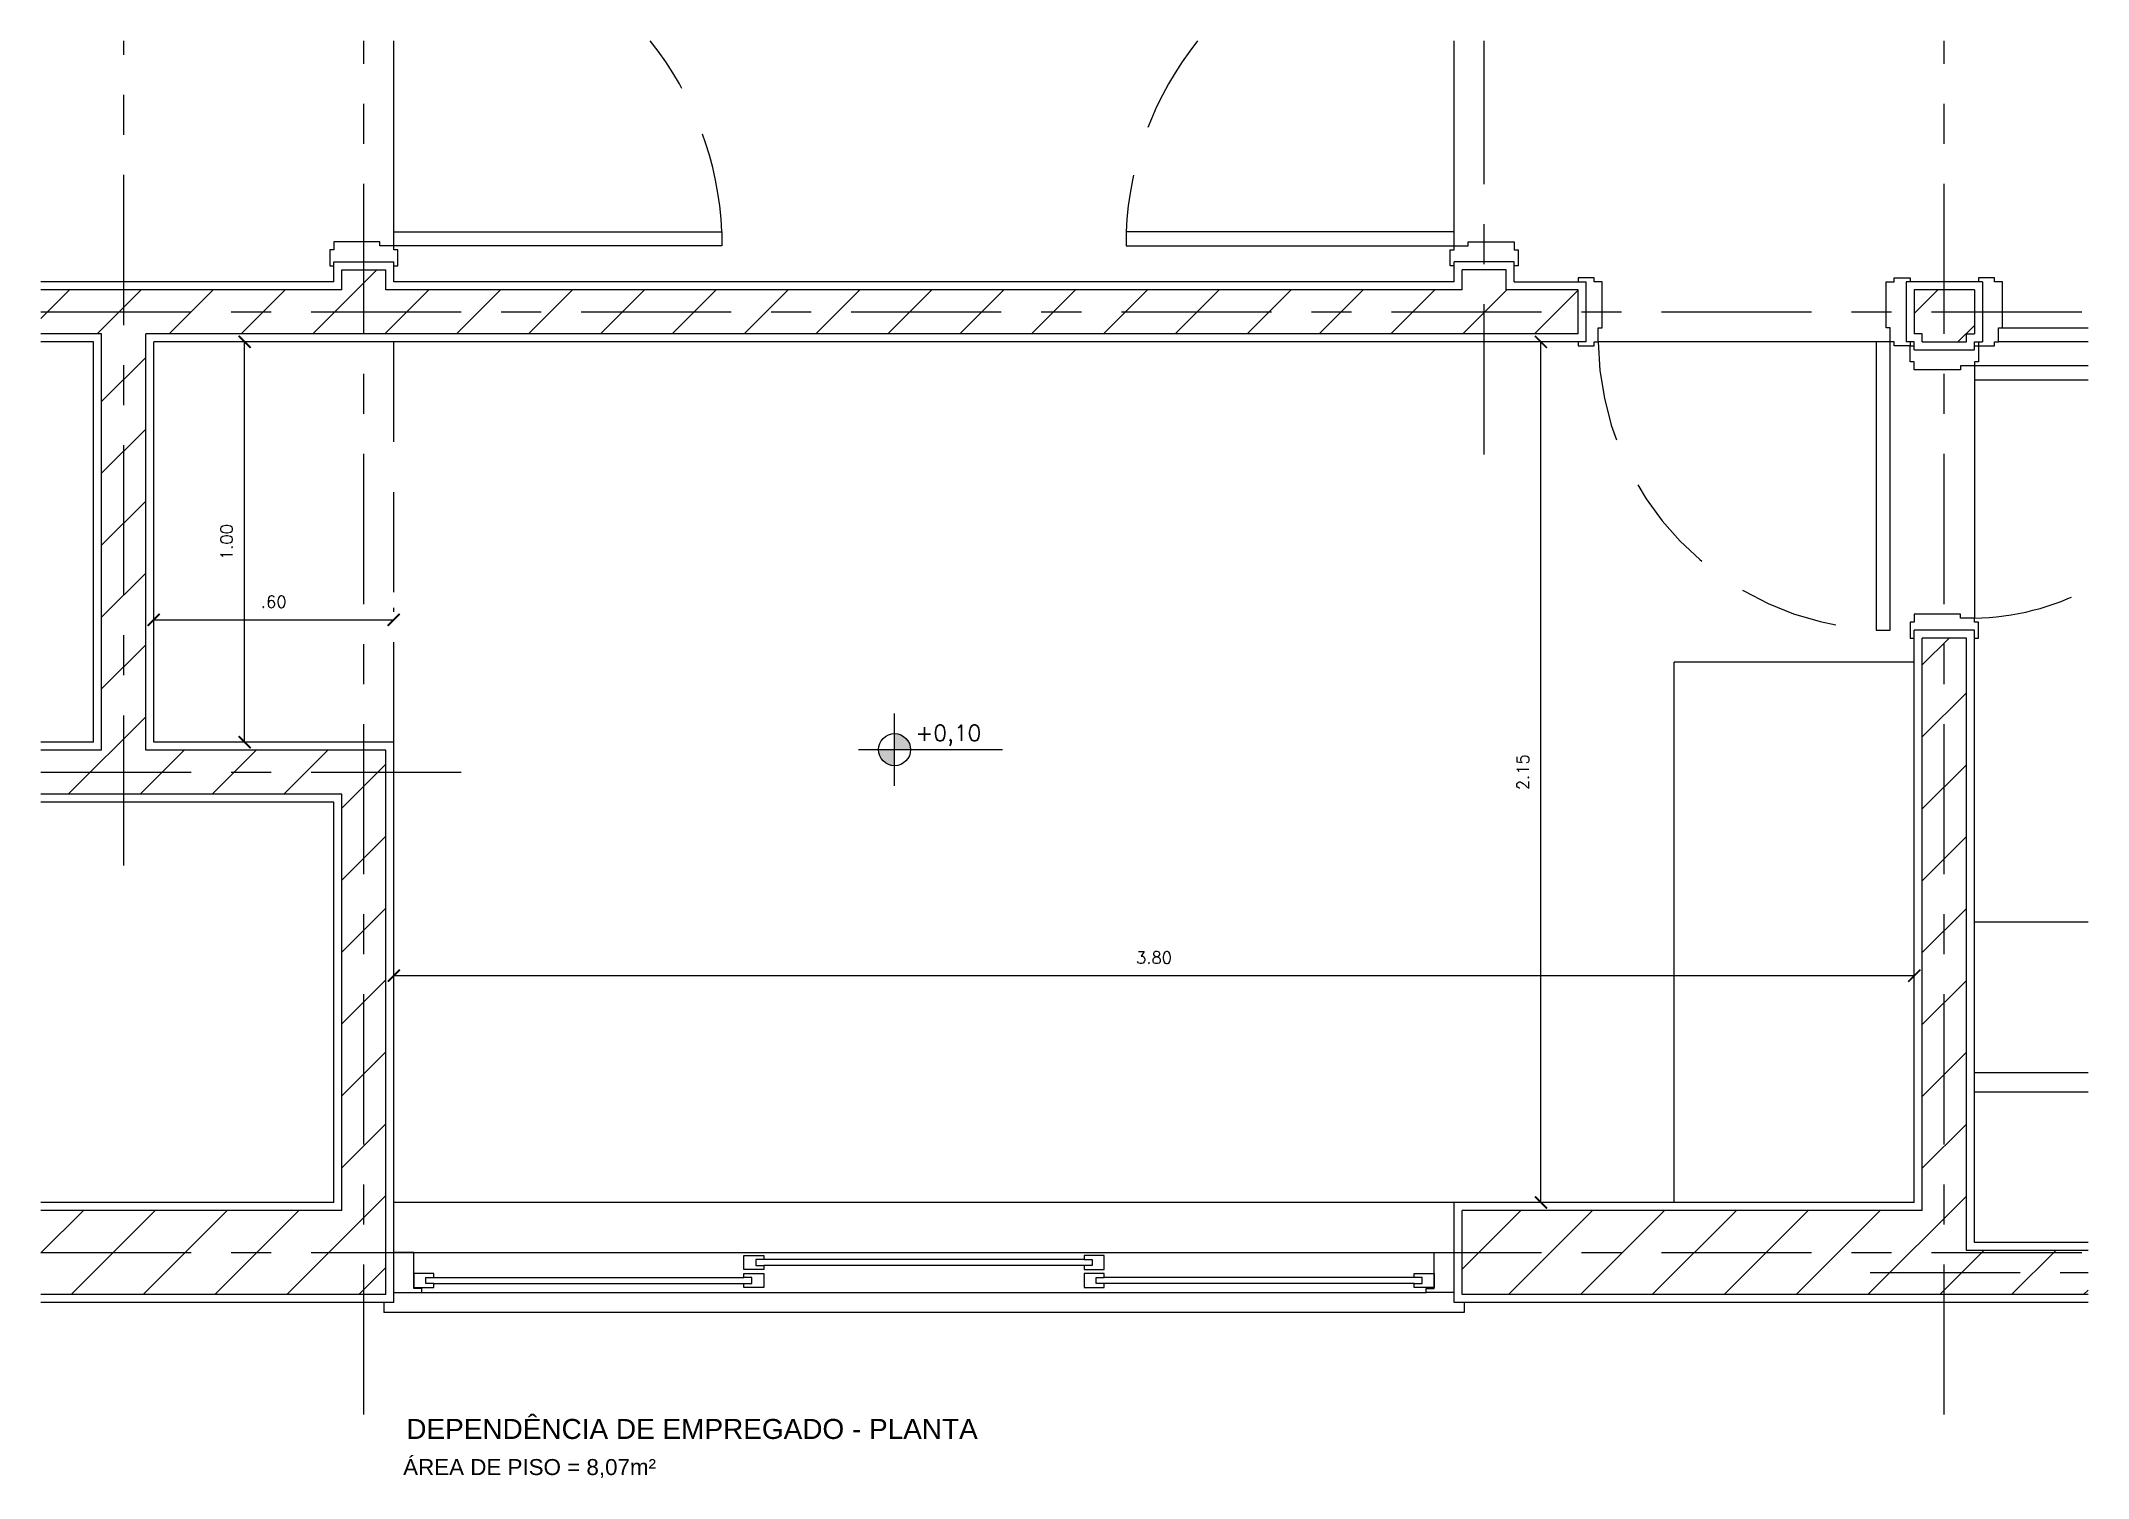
# Model space of a CAD drawing. Header units: millimetres. Extents: x 1 to 250, y 10 to 22.
# Drawn here: x 66.96 to 72.08, y 13.6 to 17.19 of the extents above; entities that cross this region are included whole.
import ezdxf

# ---------------------------------------------------------------- set-up
doc = ezdxf.new("R2010")
doc.units = ezdxf.units.MM
doc.linetypes.add('CENTER', pattern=[0.6, 0.375, -0.075, 0.075, -0.075])
doc.linetypes.add('HIDDEN', pattern=[0.375, 0.25, -0.125])
for name, color, linetype in [('ALV', 5, 'Continuous'), ('CAIX', 2, 'Continuous'), ('COTAS', 1, 'Continuous'), ('EIXOS', 141, 'CENTER'), ('HATCH', 8, 'Continuous'), ('LPROJ', 7, 'HIDDEN'), ('LVISTA02', 1, 'Continuous'), ('NOTAS', 2, 'Continuous'), ('PEÇAS', 7, 'Continuous'), ('REVEST', 2, 'Continuous')]:
    doc.layers.add(name, color=color, linetype=linetype)
doc.styles.add('60-20', font='romans.shx', dxfattribs={"height": 0.03})
doc.styles.add('60-50', font='romans.shx', dxfattribs={"height": 0.075})
doc.styles.add('80-20', font='romans.shx', dxfattribs={"height": 0.04})
doc.styles.add('ARIAL', font='arial.ttf', dxfattribs={"height": 0.05})
doc.dimstyles.new('20', dxfattribs={"dimtxt": 0.1, "dimasz": 0.075, "dimexe": 0.075, "dimexo": 0.05, "dimgap": 0.075, "dimtad": 1, "dimzin": 4, "dimdsep": 46, "dimtxsty": '60-50', "dimblk1": 'ARCHTICK', "dimblk2": 'ARCHTICK', "dimsah": 1, "dimcen": 2.5, "dimclrt": 3, "dimadec": 0, "dimazin": 0, "dimtfac": 1, "dimtmove": 2, "dimatfit": 3, "dimldrblk": 'ARCHTICK', "dimfxl": 1, "dimarcsym": 0})

# ---------------------------------------------------------------- blocks, each defined once
blk = doc.blocks.new('_ARCHTICK')
at = {"color": 0, "linetype": 'ByBlock', "const_width": 0.15}
blk.add_lwpolyline([(-0.5, -0.5), (0.5, 0.5)], dxfattribs=at)
blk = doc.blocks.new('*D123')
at = {"color": 0, "linetype": 'ByBlock'}
for p, q in [((67.8447, 14.8718), (67.8447, 14.8818)), ((67.8447, 14.8518), (71.6447, 14.8518)), ((71.6447, 14.8718), (71.6447, 14.8818))]:
    blk.add_line(p, q, dxfattribs=at)
at = {"layer": 'DEFPOINTS', "color": 0, "linetype": 'ByBlock'}
for p in [(67.8447, 14.8518), (71.6447, 14.8518), (71.6447, 14.8518)]:
    blk.add_point(p, dxfattribs=at)
at = {"color": 0, "linetype": 'ByBlock', "xscale": 0.03, "yscale": 0.03, "zscale": 0.03, "rotation": 180}
blk.add_blockref('_ARCHTICK', (67.8447, 14.8518), dxfattribs=at)
at = {"color": 0, "linetype": 'ByBlock', "xscale": 0.03, "yscale": 0.03, "zscale": 0.03}
blk.add_blockref('_ARCHTICK', (71.6447, 14.8518), dxfattribs=at)
at = {"color": 3, "linetype": 'ByBlock', "insert": (69.7447, 14.8968), "char_height": 0.03, "attachment_point": 5, "style": '60-20'}
blk.add_mtext('3.80', dxfattribs=at)
blk = doc.blocks.new('*D124')
at = {"color": 0, "linetype": 'ByBlock'}
for p, q in [((70.6916, 16.4351), (70.6816, 16.4351)), ((70.7116, 14.2851), (70.7116, 16.4351)), ((70.6916, 14.2851), (70.6816, 14.2851))]:
    blk.add_line(p, q, dxfattribs=at)
at = {"layer": 'DEFPOINTS', "color": 0, "linetype": 'ByBlock'}
for p in [(70.7116, 16.4351), (70.7116, 16.4351), (70.7116, 14.2851)]:
    blk.add_point(p, dxfattribs=at)
at = {"color": 0, "linetype": 'ByBlock', "xscale": 0.03, "yscale": 0.03, "zscale": 0.03}
for p, rotation in [((70.7116, 16.4351), 90), ((70.7116, 14.2851), 270)]:
    blk.add_blockref('_ARCHTICK', p, dxfattribs=dict(at, rotation=rotation))
at = {"color": 3, "linetype": 'ByBlock', "insert": (70.6666, 15.3601), "char_height": 0.03, "attachment_point": 5, "rotation": 90, "style": '60-20'}
blk.add_mtext('2.15', dxfattribs=at)
blk = doc.blocks.new('*D125')
at = {"color": 0, "linetype": 'ByBlock'}
for p, q in [((67.2447, 15.7608), (67.2447, 15.7708)), ((67.8447, 15.7608), (67.8447, 15.7708)), ((67.2447, 15.7408), (67.8447, 15.7408))]:
    blk.add_line(p, q, dxfattribs=at)
at = {"layer": 'DEFPOINTS', "color": 0, "linetype": 'ByBlock'}
for p in [(67.2447, 15.7408), (67.8447, 15.7408), (67.8447, 15.7408)]:
    blk.add_point(p, dxfattribs=at)
at = {"color": 0, "linetype": 'ByBlock', "xscale": 0.03, "yscale": 0.03, "zscale": 0.03, "rotation": 180}
blk.add_blockref('_ARCHTICK', (67.2447, 15.7408), dxfattribs=at)
at = {"color": 0, "linetype": 'ByBlock', "xscale": 0.03, "yscale": 0.03, "zscale": 0.03}
blk.add_blockref('_ARCHTICK', (67.8447, 15.7408), dxfattribs=at)
at = {"color": 3, "linetype": 'ByBlock', "insert": (67.5447, 15.7858), "char_height": 0.03, "attachment_point": 5, "style": '60-20'}
blk.add_mtext('.60', dxfattribs=at)
blk = doc.blocks.new('*D126')
at = {"color": 0, "linetype": 'ByBlock'}
for p, q in [((67.452, 16.4351), (67.442, 16.4351)), ((67.472, 15.4351), (67.472, 16.4351)), ((67.452, 15.4351), (67.442, 15.4351))]:
    blk.add_line(p, q, dxfattribs=at)
at = {"layer": 'DEFPOINTS', "color": 0, "linetype": 'ByBlock'}
for p in [(67.472, 16.4351), (67.472, 16.4351), (67.472, 15.4351)]:
    blk.add_point(p, dxfattribs=at)
at = {"color": 0, "linetype": 'ByBlock', "xscale": 0.03, "yscale": 0.03, "zscale": 0.03}
for p, rotation in [((67.472, 16.4351), 90), ((67.472, 15.4351), 270)]:
    blk.add_blockref('_ARCHTICK', p, dxfattribs=dict(at, rotation=rotation))
at = {"color": 3, "linetype": 'ByBlock', "insert": (67.427, 15.9351), "char_height": 0.03, "attachment_point": 5, "rotation": 90, "style": '60-20'}
blk.add_mtext('1.00', dxfattribs=at)

msp = doc.modelspace()

# ---------------------------------------------------------------- hatches: boundary and pattern name
at = {"layer": 'HATCH'}
h = msp.add_hatch(dxfattribs=at)
h.set_pattern_fill('ANSI31', color=256, scale=0.04, style=0)
h.paths.add_polyline_path([(70.8047, 16.5651), (70.6247, 16.5651), (70.6247, 16.6151), (70.5147, 16.6151), (70.5147, 16.5651), (67.8247, 16.5651), (67.8247, 16.6151), (67.7147, 16.6151), (67.7147, 16.5651), (66.963, 16.5651), (66.963, 16.4551), (67.1147, 16.4551), (67.1147, 15.4151), (66.963, 15.4151), (66.963, 15.3051), (67.7147, 15.3051), (67.7147, 14.2651), (66.963, 14.2651), (66.963, 14.0551), (67.8247, 14.0551), (67.8247, 15.4151), (67.2247, 15.4151), (67.2247, 16.4551), (70.8047, 16.4551)])
h.paths.add_polyline_path([(71.7947, 16.5651), (71.6447, 16.5651), (71.6447, 16.4551), (71.6647, 16.4551), (71.6647, 16.4351), (71.7747, 16.4351), (71.7747, 16.4551), (71.7947, 16.4551)])
h.paths.add_polyline_path([(71.7747, 15.6951), (71.6647, 15.6951), (71.6647, 14.2651), (70.5147, 14.2651), (70.5147, 14.0551), (72.0789, 14.0551), (72.0789, 14.1651), (71.7747, 14.1651)])
at = {"layer": 'NOTAS'}
h = msp.add_hatch(color=1, dxfattribs=at)
h.paths.add_polyline_path([(69.0963, 15.3764), (69.0963, 15.4164), (69.0563, 15.4164, 0.414214)])
h.paths.add_polyline_path([(69.0963, 15.4564), (69.0963, 15.4164), (69.1363, 15.4164, 0.414214)])

# ---------------------------------------------------------------- linework, layer by layer
at = {"layer": 'ALV'}
for p, q in [((67.7147, 16.5651), (67.7147, 16.6151)), ((67.7147, 16.6151), (67.8247, 16.6151)), ((67.8247, 16.5651), (67.8247, 16.6151)), ((70.5147, 16.5651), (70.5147, 16.6151)), ((70.6247, 16.6151), (70.5147, 16.6151)), ((70.6247, 16.5651), (70.6247, 16.6151)), ((67.7147, 16.5651), (66.963, 16.5651)), ((70.5147, 16.5651), (67.8247, 16.5651)), ((70.8047, 16.5651), (70.6247, 16.5651)), ((70.8047, 16.4551), (70.8047, 16.5651)), ((71.7947, 16.5651), (71.6447, 16.5651)), ((71.6447, 16.5651), (71.6447, 16.4551)), ((71.7947, 16.5651), (71.7947, 16.4551)), ((67.1147, 16.4551), (66.963, 16.4551)), ((67.1147, 15.4151), (67.1147, 16.4551)), ((67.2247, 15.4151), (67.2247, 16.4551)), ((70.8047, 16.4551), (67.2247, 16.4551)), ((71.6647, 16.4551), (71.6447, 16.4551)), ((71.6647, 16.4351), (71.6647, 16.4551)), ((71.6647, 16.4351), (71.7747, 16.4351)), ((71.7747, 16.4351), (71.7747, 16.4551)), ((71.7747, 16.4551), (71.7947, 16.4551)), ((71.7747, 15.6951), (71.6647, 15.6951)), ((71.6647, 14.2651), (71.6647, 15.6951)), ((71.7747, 14.1651), (71.7747, 15.6951)), ((67.1147, 15.4151), (66.963, 15.4151)), ((67.8247, 15.4151), (67.2247, 15.4151)), ((67.8247, 14.0551), (67.8247, 15.4151)), ((67.7147, 15.3051), (66.963, 15.3051)), ((67.7147, 14.2651), (67.7147, 15.3051)), ((67.7147, 14.2651), (66.963, 14.2651)), ((71.6647, 14.2651), (70.5147, 14.2651)), ((70.5147, 14.0551), (70.5147, 14.2651)), ((72.0789, 14.1651), (71.7747, 14.1651)), ((67.8247, 14.0551), (66.963, 14.0551)), ((72.0789, 14.0551), (70.5147, 14.0551))]:
    msp.add_line(p, q, dxfattribs=at)
at = {"layer": 'CAIX', "color": 1}
for p, q in [((67.8947, 14.1601), (70.4447, 14.1601)), ((67.9147, 14.0601), (70.4247, 14.0601))]:
    msp.add_line(p, q, dxfattribs=at)
at = {"layer": 'CAIX'}
for p, q in [((69.5697, 14.1426), (68.7697, 14.1426)), ((69.5697, 14.1276), (68.7697, 14.1276)), ((67.9447, 14.1076), (67.8947, 14.1076)), ((67.8947, 14.1076), (67.8947, 14.0726)), ((67.8947, 14.0726), (67.9447, 14.0726)), ((67.9247, 14.0826), (67.9247, 14.0976)), ((67.9247, 14.0976), (67.9447, 14.0976)), ((67.9447, 14.0826), (67.9247, 14.0826)), ((67.9447, 14.0976), (67.9447, 14.1076)), ((67.9447, 14.0976), (68.7197, 14.0976)), ((67.9447, 14.0826), (68.7197, 14.0826)), ((67.9447, 14.0726), (67.9447, 14.0826)), ((70.3947, 14.0976), (69.6197, 14.0976)), ((70.3947, 14.0826), (69.6197, 14.0826)), ((70.3947, 14.1076), (70.4447, 14.1076)), ((70.3947, 14.0976), (70.3947, 14.1076)), ((70.4147, 14.0976), (70.3947, 14.0976)), ((70.3947, 14.0726), (70.3947, 14.0826)), ((70.3947, 14.0826), (70.4147, 14.0826)), ((70.4447, 14.0726), (70.3947, 14.0726)), ((70.4147, 14.0826), (70.4147, 14.0976)), ((70.4447, 14.1076), (70.4447, 14.0726))]:
    msp.add_line(p, q, dxfattribs=at)
for points in [[(67.8447, 16.6251), (67.8547, 16.6251), (67.8547, 16.6651), (67.8447, 16.6651), (67.8447, 16.6751), (67.8097, 16.6751), (67.8097, 16.6851), (67.6947, 16.6851), (67.6947, 16.6651), (67.6847, 16.6651), (67.6847, 16.6251), (67.6947, 16.6251)], [(67.8447, 16.6751), (67.8447, 16.7101), (68.6647, 16.7101), (68.6647, 16.6751), (67.8447, 16.6751)], [(70.4947, 16.6751), (70.4947, 16.7101), (69.6747, 16.7101), (69.6747, 16.6751), (70.4947, 16.6751)], [(70.4947, 16.6251), (70.4847, 16.6251), (70.4847, 16.6651), (70.4947, 16.6651), (70.4947, 16.6751), (70.5297, 16.6751), (70.5297, 16.6851), (70.6447, 16.6851), (70.6447, 16.6651), (70.6547, 16.6651), (70.6547, 16.6251), (70.6447, 16.6251)], [(70.8047, 16.4351), (70.8047, 16.4251), (70.8447, 16.4251), (70.8447, 16.4351), (70.8547, 16.4351), (70.8547, 16.4701), (70.8647, 16.4701), (70.8647, 16.5851), (70.8447, 16.5851), (70.8447, 16.5951), (70.8047, 16.5951), (70.8047, 16.5851)], [(71.6347, 16.4351), (71.6347, 16.4251), (71.5947, 16.4251), (71.5947, 16.4351), (71.5847, 16.4351), (71.5847, 16.4701), (71.5747, 16.4701), (71.5747, 16.5851), (71.5947, 16.5851), (71.5947, 16.5951), (71.6347, 16.5951), (71.6347, 16.5851)], [(71.8047, 16.4351), (71.8047, 16.4251), (71.8447, 16.4251), (71.8447, 16.4351), (71.8547, 16.4351), (71.8547, 16.4701), (71.8647, 16.4701), (71.8647, 16.5851), (71.8447, 16.5851), (71.8447, 16.5951), (71.8047, 16.5951), (71.8047, 16.5851)], [(71.5847, 16.4351), (71.5497, 16.4351), (71.5497, 15.7151), (71.5847, 15.7151), (71.5847, 16.4351)], [(71.7947, 16.4251), (71.8047, 16.4251), (71.8047, 16.3851), (71.7947, 16.3851), (71.7947, 16.3751), (71.7597, 16.3751), (71.7597, 16.3651), (71.6447, 16.3651), (71.6447, 16.3851), (71.6347, 16.3851), (71.6347, 16.4251), (71.6447, 16.4251)], [(71.8547, 16.4351), (71.8547, 16.4701), (72.0789, 16.4701)], [(72.0789, 16.4351), (71.8547, 16.4351)], [(71.7947, 16.3751), (71.7947, 16.3401), (72.0789, 16.3401)], [(72.0789, 16.3751), (71.7947, 16.3751)], [(71.7947, 15.6951), (71.8047, 15.6951), (71.8047, 15.7351), (71.7947, 15.7351), (71.7947, 15.7451), (71.7597, 15.7451), (71.7597, 15.7551), (71.6447, 15.7551), (71.6447, 15.7351), (71.6347, 15.7351), (71.6347, 15.6951), (71.6447, 15.6951)], [(67.8447, 14.0601), (67.9147, 14.0601), (67.9147, 14.0701), (67.8947, 14.0701), (67.8947, 14.1601), (67.8447, 14.1601)], [(70.4947, 14.0601), (70.4247, 14.0601), (70.4247, 14.0701), (70.4447, 14.0701), (70.4447, 14.1601), (70.4947, 14.1601)]]:
    msp.add_lwpolyline(points, dxfattribs=at)
for points in [[(68.7497, 14.1276), (68.7697, 14.1276), (68.7697, 14.1176), (68.7197, 14.1176), (68.7197, 14.1526), (68.7697, 14.1526), (68.7697, 14.1426), (68.7497, 14.1426)], [(69.5897, 14.1276), (69.5697, 14.1276), (69.5697, 14.1176), (69.6197, 14.1176), (69.6197, 14.1526), (69.5697, 14.1526), (69.5697, 14.1426), (69.5897, 14.1426)], [(68.7397, 14.0976), (68.7197, 14.0976), (68.7197, 14.1076), (68.7697, 14.1076), (68.7697, 14.0726), (68.7197, 14.0726), (68.7197, 14.0826), (68.7397, 14.0826)], [(69.5997, 14.0976), (69.6197, 14.0976), (69.6197, 14.1076), (69.5697, 14.1076), (69.5697, 14.0726), (69.6197, 14.0726), (69.6197, 14.0826), (69.5997, 14.0826)]]:
    msp.add_lwpolyline(points, close=True, dxfattribs=at)
at = {"layer": 'CAIX', "color": 8, "linetype": 'HIDDEN'}
for centre, radius, start, end in [((67.8448, 16.6745), 0.8207, 2.4913, 38.6432), ((70.4946, 16.6745), 0.8207, 141.3568, 177.5087), ((71.5833, 16.4439), 0.7287, 180.6886, 267.3547), ((71.7859, 16.3738), 0.6287, 270.8016, 297.7759)]:
    msp.add_arc(centre, radius, start, end, dxfattribs=at)
at = {"layer": 'EIXOS'}
for p, q in [((67.1697, 15.1271), (67.1697, 17.187)), ((67.7697, 13.7552), (67.7697, 17.187)), ((70.5697, 16.1542), (70.5697, 17.187)), ((71.7197, 13.7552), (71.7197, 17.187)), ((66.963, 16.5101), (72.0789, 16.5101)), ((66.963, 15.3601), (68.0539, 15.3601)), ((66.963, 14.1601), (72.0789, 14.1601)), ((71.5346, 14.1101), (72.0789, 14.1101))]:
    msp.add_line(p, q, dxfattribs=at)
at = {"layer": 'LPROJ'}
msp.add_line((67.8447, 15.4351), (67.8447, 16.4351), dxfattribs=at)
at = {"layer": 'LVISTA02'}
for p, q in [((67.8447, 16.7101), (67.8447, 17.187)), ((70.4947, 16.7101), (70.4947, 17.187)), ((71.5497, 16.4351), (70.8547, 16.4351)), ((71.7947, 16.3401), (71.7947, 15.7451)), ((71.0447, 14.2851), (71.0447, 15.6351)), ((71.6447, 15.6351), (71.0447, 15.6351)), ((72.0789, 14.9851), (71.7947, 14.9851)), ((70.4947, 14.2851), (67.8447, 14.2851)), ((67.8197, 14.0351), (67.8197, 14.0101)), ((70.5197, 14.0351), (70.5197, 14.0101)), ((70.5197, 14.0101), (67.8197, 14.0101))]:
    msp.add_line(p, q, dxfattribs=at)
at = {"layer": 'NOTAS', "color": 1}
for p, q in [((69.0963, 15.3264), (69.0963, 15.5064)), ((69.0063, 15.4164), (69.3661, 15.4164))]:
    msp.add_line(p, q, dxfattribs=at)
at = {"layer": 'NOTAS', "color": 2, "ltscale": 0.5}
msp.add_circle((69.0963, 15.4164), 0.04, dxfattribs=at)
at = {"layer": 'PEÇAS'}
for p, q in [((72.0789, 14.6091), (71.7947, 14.6091)), ((72.0789, 14.5611), (71.7947, 14.5611))]:
    msp.add_line(p, q, dxfattribs=at)
at = {"layer": 'REVEST'}
for p, q in [((67.6947, 16.6351), (67.8447, 16.6351)), ((67.6947, 16.5851), (67.6947, 16.6351)), ((67.8447, 16.5851), (67.8447, 16.6351)), ((70.6447, 16.6351), (70.4947, 16.6351)), ((70.4947, 16.5851), (70.4947, 16.6351)), ((70.6447, 16.5851), (70.6447, 16.6351)), ((67.6947, 16.5851), (66.963, 16.5851)), ((70.4947, 16.5851), (67.8447, 16.5851)), ((70.6447, 16.5851), (70.8247, 16.5851)), ((70.8247, 16.4351), (70.8247, 16.5851)), ((71.8147, 16.5851), (71.6247, 16.5851)), ((71.6247, 16.5851), (71.6247, 16.4351)), ((71.8147, 16.5851), (71.8147, 16.4351)), ((67.0947, 16.4351), (66.963, 16.4351)), ((67.0947, 15.4351), (67.0947, 16.4351)), ((70.8247, 16.4351), (67.2447, 16.4351)), ((67.2447, 15.4351), (67.2447, 16.4351)), ((71.6447, 16.4351), (71.6247, 16.4351)), ((71.6447, 16.4151), (71.6447, 16.4351)), ((71.7947, 16.4151), (71.7947, 16.4351)), ((71.7947, 16.4351), (71.8147, 16.4351)), ((71.6447, 16.4151), (71.7947, 16.4151)), ((71.6447, 14.2851), (71.6447, 15.7151)), ((71.7947, 15.7151), (71.6447, 15.7151)), ((71.7947, 14.1851), (71.7947, 15.7151)), ((67.0947, 15.4351), (66.963, 15.4351)), ((67.8447, 15.4351), (67.2447, 15.4351)), ((67.8447, 14.0351), (67.8447, 15.4351)), ((67.6947, 15.2851), (66.963, 15.2851)), ((67.6947, 14.2851), (67.6947, 15.2851)), ((67.6947, 14.2851), (66.963, 14.2851)), ((70.4947, 14.0351), (70.4947, 14.2851)), ((71.6447, 14.2851), (70.4947, 14.2851)), ((72.0789, 14.1851), (71.7947, 14.1851)), ((67.8447, 14.0351), (66.963, 14.0351)), ((72.0789, 14.0351), (70.4947, 14.0351))]:
    msp.add_line(p, q, dxfattribs=at)

# ---------------------------------------------------------------- texts
at = {"layer": 'NOTAS', "color": 3, "style": '80-20'}
msp.add_text('+0,10', height=0.04, dxfattribs=at).set_placement((69.1485, 15.4382))
at = {"layer": 'NOTAS', "style": 'ARIAL'}
for s, height, p in [('DEPENDÊNCIA DE EMPREGADO - PLANTA', 0.05, (67.876, 13.6943)), ('ÁREA DE PISO = 8,07m²', 0.04, (67.8682, 13.6041))]:
    msp.add_text(s, height=height, dxfattribs=at).set_placement(p)

# ---------------------------------------------------------------- dimensions: what is measured, and where the dimension line sits
at = {"layer": 'COTAS'}
for base, p1, p2, picture, middle in [((67.472, 16.4351), (67.472, 15.4351), (67.472, 16.4351), '*D126', (67.427, 15.9351)), ((70.7116, 16.4351), (70.7116, 14.2851), (70.7116, 16.4351), '*D124', (70.6666, 15.3601))]:
    dim = msp.add_linear_dim(base=base, p1=p1, p2=p2, angle=90, dimstyle='20', override={"dimtxt": 0.02, "dimasz": 0.03, "dimexe": 0.03, "dimexo": 0.02, "dimgap": 0.03, "dimtxsty": '60-20'}, dxfattribs=at)
    dim.commit()
    dim.dimension.update_dxf_attribs({"geometry": picture, "text_midpoint": middle})
for base, p1, p2, picture, middle in [((67.8447, 15.7408), (67.2447, 15.7408), (67.8447, 15.7408), '*D125', (67.5447, 15.7858)), ((71.6447, 14.8518), (67.8447, 14.8518), (71.6447, 14.8518), '*D123', (69.7447, 14.8968))]:
    dim = msp.add_linear_dim(base=base, p1=p1, p2=p2, dimstyle='20', override={"dimtxt": 0.02, "dimasz": 0.03, "dimexe": 0.03, "dimexo": 0.02, "dimgap": 0.03, "dimtxsty": '60-20'}, dxfattribs=at)
    dim.commit()
    dim.dimension.update_dxf_attribs({"geometry": picture, "text_midpoint": middle})

doc.saveas('drawing.dxf')
